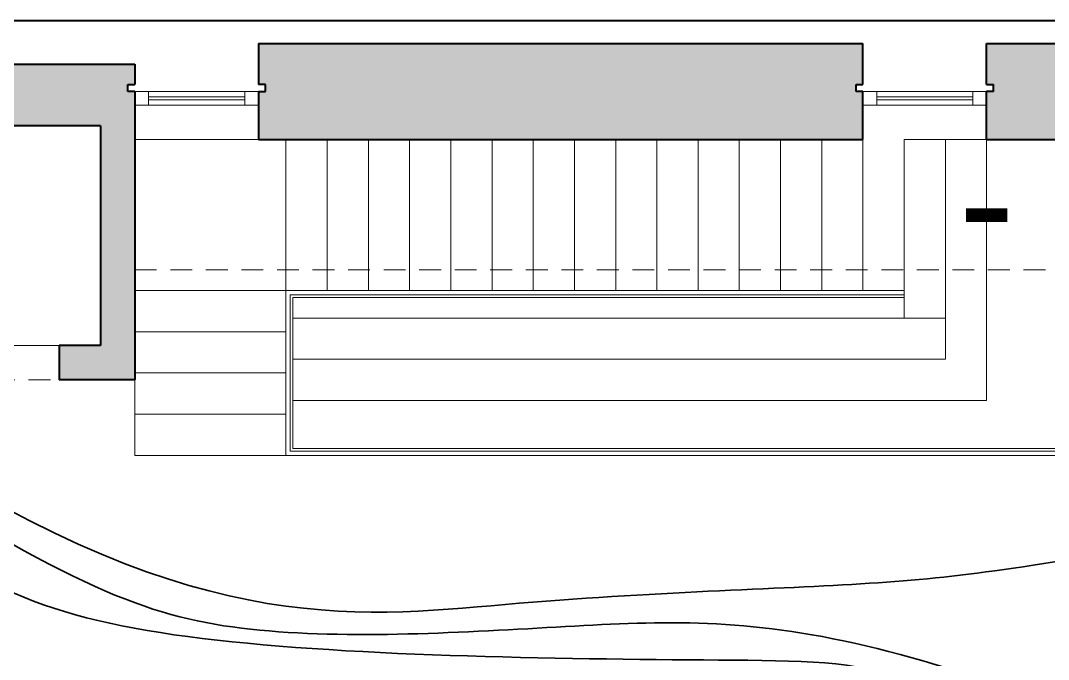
# Model space of a CAD drawing. Header units: millimetres. Extents: x 898 to 1196, y 229 to 443.
# Drawn here: x 1160.98 to 1168.46, y 408.81 to 413.47 of the extents above; entities that cross this region are included whole.
import ezdxf

# ---------------------------------------------------------------- set-up
doc = ezdxf.new("R2010")
doc.units = ezdxf.units.MM
doc.linetypes.add('HIDDEN2', pattern=[4.7625, 3.175, -1.5875])
for name, color, linetype, lineweight in [('COMMANDE CH SOL', 20, 'Continuous', 35), ('p allége', 1, 'Continuous', 20), ('p caché', 3, 'HIDDEN2', 20), ('p hachure', 253, 'Continuous', 15), ('p menuiserie', 5, 'Continuous', 20), ('p mur', 7, 'Continuous', 40), ('p symbole', 6, 'Continuous', 20)]:
    doc.layers.add(name, color=color, linetype=linetype, lineweight=lineweight)

# ---------------------------------------------------------------- blocks, each defined once
blk = doc.blocks.new('*U20')
at = {"layer": 'p menuiserie'}
for p, q in [((0.9, 0), (0, 0)), ((0.1, 0), (0.1, -0.1)), ((0.8, -0.04), (0.1, -0.04)), ((0.8, -0.06), (0.1, -0.06)), ((0.8, 0), (0.8, -0.1)), ((0.9, -0.1), (0, -0.1))]:
    blk.add_line(p, q, dxfattribs=at)
blk = doc.blocks.new('*U21')
at = {"layer": 'p menuiserie'}
for p, q in [((0.9, 0), (0, 0)), ((0.1, 0), (0.1, -0.1)), ((0.8, -0.04), (0.1, -0.04)), ((0.8, -0.06), (0.1, -0.06)), ((0.8, 0), (0.8, -0.1)), ((0.9, -0.1), (0, -0.1))]:
    blk.add_line(p, q, dxfattribs=at)

msp = doc.modelspace()

# ---------------------------------------------------------------- hatches: boundary and pattern name
at = {"layer": 'p hachure', "transparency": 33554559}
h = msp.add_hatch(color=256, dxfattribs=at)
h.dxf.hatch_style = 1
h.paths.add_polyline_path([(1162.7635, 412.9991), (1162.7135, 412.9991), (1162.7135, 413.2991), (1167.1135, 413.2991), (1167.1135, 412.9991), (1167.0635, 412.9991), (1167.0635, 412.9491), (1167.1135, 412.9491), (1167.1135, 412.5991), (1162.7135, 412.5991), (1162.7135, 412.9491), (1162.7635, 412.9491)])
h = msp.add_hatch(color=256, dxfattribs=at)
h.dxf.hatch_style = 1
h.paths.add_polyline_path([(1168.0635, 412.9491), (1168.0135, 412.9491), (1168.0135, 412.5991), (1173.2635, 412.5991), (1173.2635, 413.2991), (1168.0135, 413.2991), (1168.0135, 412.9991), (1168.0635, 412.9991)])
h = msp.add_hatch(color=256, dxfattribs=at)
h.dxf.hatch_style = 1
h.paths.add_polyline_path([(1158.6135, 412.7991), (1158.6135, 413.1491), (1161.8135, 413.1491), (1161.8135, 412.9991), (1161.7635, 412.9991), (1161.7635, 412.9491), (1161.8135, 412.9491), (1161.8135, 410.8491), (1161.2635, 410.8491), (1161.2635, 411.0991), (1161.5635, 411.0991), (1161.5635, 412.6991), (1159.9635, 412.6991), (1159.9635, 411.0991), (1160.2635, 411.0991), (1160.2635, 410.8491), (1160.0635, 410.8491), (1160.0635, 409.4991), (1159.7135, 409.4991), (1159.7135, 409.5991), (1159.5135, 409.5991), (1159.5135, 409.8491), (1159.9635, 409.8491), (1159.9635, 410.5491), (1159.7135, 410.5491), (1159.7135, 412.7991)])

# ---------------------------------------------------------------- linework, layer by layer
at = {"layer": 'COMMANDE CH SOL', "color": 1}
for points in [[(1159.85, 410.55), (1162.161, 408.9492), (1164.6951, 409.2905), (1167.3812, 409.3398), (1168.2887, 409.4819), (1169.5961, 409.7012)], [(1169.7143, 407.7256), (1169.0357, 408.3277), (1166.783, 409.153), (1165.0182, 409.0584), (1162.4269, 408.9035), (1161.35, 409.35), (1159.85, 410.3)], [(1167.2064, 407.7486), (1167.95, 408.8), (1166.5, 408.8), (1161.7, 408.85), (1160.5, 409.4), (1159.95, 410.05)]]:
    msp.add_open_spline(points, degree=3, dxfattribs=at)
at = {"layer": 'p allége'}
for p, q in [((1162.7135, 412.5991), (1161.8135, 412.5991)), ((1162.9135, 412.5991), (1162.9135, 410.2991)), ((1163.2135, 412.5991), (1163.2135, 411.4991)), ((1163.5135, 412.5991), (1163.5135, 411.4991)), ((1163.8135, 412.5991), (1163.8135, 411.4991)), ((1164.1135, 412.5991), (1164.1135, 411.4991)), ((1164.4135, 412.5991), (1164.4135, 411.4991)), ((1164.7135, 412.5991), (1164.7135, 411.4991)), ((1165.0135, 412.5991), (1165.0135, 411.4991)), ((1165.3135, 412.5991), (1165.3135, 411.4991)), ((1165.6135, 412.5991), (1165.6135, 411.4991)), ((1165.9135, 412.5991), (1165.9135, 411.4991)), ((1166.2135, 412.5991), (1166.2135, 411.4991)), ((1166.5135, 412.5991), (1166.5135, 411.4991)), ((1166.8135, 412.5991), (1166.8135, 411.4991)), ((1167.1135, 412.5991), (1167.1135, 411.4991)), ((1167.4135, 412.5991), (1167.4135, 411.2991)), ((1167.4135, 412.5991), (1168.0135, 412.5991)), ((1167.7135, 412.5991), (1167.7135, 410.9991)), ((1168.0135, 412.5991), (1168.0135, 410.6991)), ((1161.8135, 411.4991), (1167.4135, 411.4991)), ((1162.9435, 411.4691), (1162.9435, 410.3291)), ((1162.9435, 411.4691), (1167.4135, 411.4691)), ((1162.9635, 411.4491), (1162.9635, 410.3491)), ((1162.9635, 411.4491), (1167.4135, 411.4491)), ((1167.4135, 411.2991), (1162.9635, 411.2991)), ((1167.4135, 411.2991), (1167.7135, 411.2991)), ((1161.8135, 411.1991), (1162.9135, 411.1991)), ((1161.2635, 411.0991), (1160.2635, 411.0991)), ((1162.9635, 410.9991), (1167.7135, 410.9991)), ((1161.8135, 410.8991), (1162.9135, 410.8991)), ((1161.8135, 410.8491), (1161.8135, 410.2991)), ((1162.9635, 410.6991), (1168.0135, 410.6991)), ((1161.8135, 410.5991), (1162.9135, 410.5991)), ((1161.8135, 410.2991), (1162.9135, 410.2991)), ((1169.6135, 410.2991), (1162.9135, 410.2991)), ((1169.6135, 410.3291), (1162.9435, 410.3291)), ((1169.6135, 410.3491), (1162.9635, 410.3491))]:
    msp.add_line(p, q, dxfattribs=at)
at = {"layer": 'p caché', "ltscale": 0.05}
for p, q in [((1161.8135, 411.6491), (1169.6135, 411.6491)), ((1160.2635, 410.8491), (1161.2635, 410.8491))]:
    msp.add_line(p, q, dxfattribs=at)
at = {"layer": 'p mur'}
for p, q in [((1162.7135, 413.2991), (1162.7135, 412.9991)), ((1162.7135, 413.2991), (1167.1135, 413.2991)), ((1167.1135, 412.9991), (1167.1135, 413.2991)), ((1168.0135, 412.9991), (1168.0135, 413.2991)), ((1168.0135, 413.2991), (1173.2635, 413.2991)), ((1158.6135, 413.1491), (1161.8135, 413.1491)), ((1161.8135, 413.1491), (1161.8135, 412.9991)), ((1161.7635, 412.9491), (1161.7635, 412.9991)), ((1161.7635, 412.9991), (1161.8135, 412.9991)), ((1162.7635, 412.9991), (1162.7135, 412.9991)), ((1162.7635, 412.9491), (1162.7635, 412.9991)), ((1167.0635, 412.9491), (1167.0635, 412.9991)), ((1167.0635, 412.9991), (1167.1135, 412.9991)), ((1168.0135, 412.9991), (1168.0635, 412.9991)), ((1168.0635, 412.9491), (1168.0635, 412.9991)), ((1161.8135, 412.9491), (1161.7635, 412.9491)), ((1161.8135, 412.9491), (1161.8135, 410.8491)), ((1162.7135, 412.9491), (1162.7135, 412.5991)), ((1162.7135, 412.9491), (1162.7635, 412.9491)), ((1167.1135, 412.9491), (1167.0635, 412.9491)), ((1167.1135, 412.5991), (1167.1135, 412.9491)), ((1168.0135, 412.5991), (1168.0135, 412.9491)), ((1168.0635, 412.9491), (1168.0135, 412.9491)), ((1161.5635, 412.6991), (1159.9635, 412.6991)), ((1161.5635, 412.6991), (1161.5635, 411.0991)), ((1162.7135, 412.5991), (1167.1135, 412.5991)), ((1168.0135, 412.5991), (1173.2635, 412.5991)), ((1161.5635, 411.0991), (1161.2635, 411.0991)), ((1161.2635, 411.0991), (1161.2635, 410.8491)), ((1161.8135, 410.8491), (1161.2635, 410.8491))]:
    msp.add_line(p, q, dxfattribs=at)
msp.add_lwpolyline([(1156.7, 413.4656), (1176.15, 413.4656), (1176.15, 395.3656), (1156.7, 395.3656)], close=True, dxfattribs=at)
at = {"layer": 'p symbole'}
msp.add_lwpolyline([(1168.1635, 412.0491, 0.1, 0.1, 0), (1167.8635, 412.0491, 0, 0, 0), (1162.3635, 412.0491, 0, 0, 0), (1162.3635, 410.2991, 0.3, 0, 0), (1162.3635, 409.9991, 0, 0, 0)], format="xyseb", dxfattribs=at)

# ---------------------------------------------------------------- block references
at = {"layer": 'p menuiserie', "rotation": 179.9999999999999}
for name, p in [('*U21', (1162.7135, 412.8491)), ('*U20', (1168.0135, 412.8491))]:
    msp.add_blockref(name, p, dxfattribs=at)

doc.saveas('drawing.dxf')
